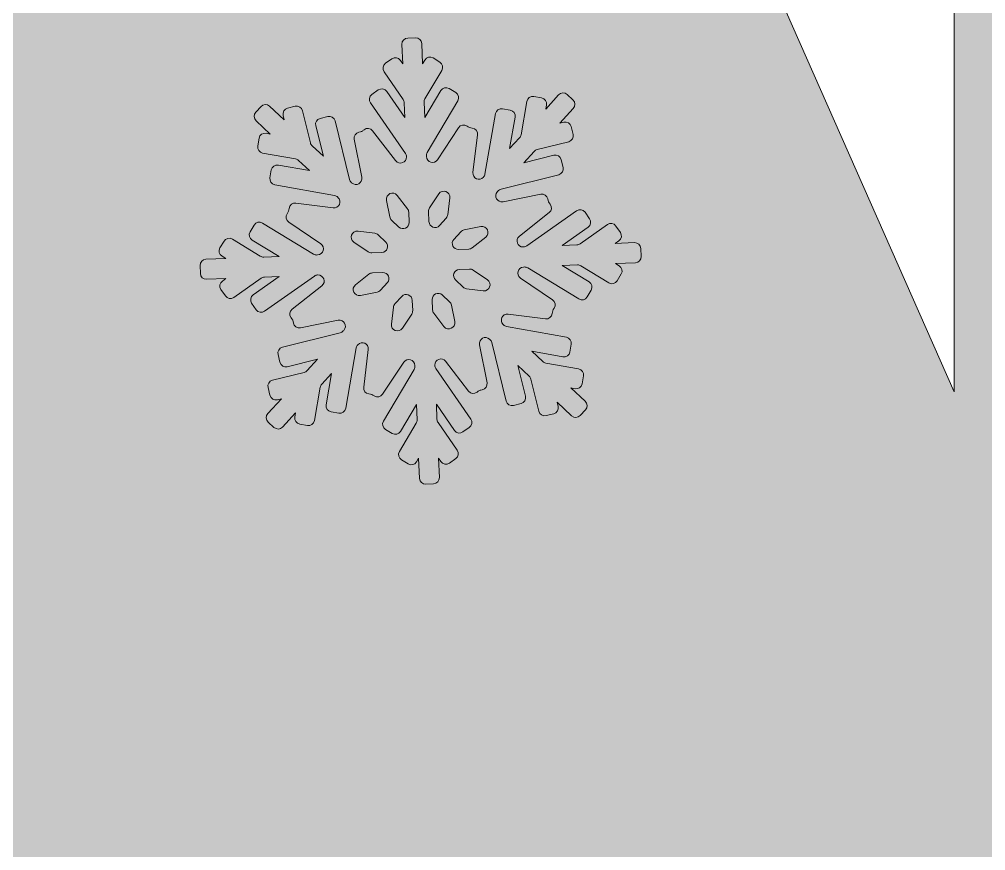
# Model space of a CAD drawing. Header units: millimetres. Extents: x 33 to 181, y -115 to -16.
# Drawn here: x 136.98 to 156.38, y -72.15 to -55.46 of the extents above; entities that cross this region are included whole.
import ezdxf

# ---------------------------------------------------------------- set-up
doc = ezdxf.new("R2010")
doc.units = ezdxf.units.MM
doc.header["$MEASUREMENT"] = 0
doc.layers.add('engraving', color=7, linetype='Continuous')
doc.layers.add('Layer 1', color=7, linetype='Continuous')

msp = doc.modelspace()

# ---------------------------------------------------------------- hatches: boundary and pattern name
at = {"layer": 'Layer 1'}
h = msp.add_hatch(color=2, dxfattribs=at)
h.dxf.hatch_style = 2
edge = h.paths.add_edge_path()
edge.add_spline(control_points=[(156.236, -29.463), (155.428, -28.206), (154.068, -27.335), (152.5, -27.216), (154.005, -26.101), (154.984, -24.317), (154.984, -22.3), (154.984, -18.92), (152.244, -16.179), (148.864, -16.179), (145.483, -16.179), (142.743, -18.92), (142.743, -22.3), (142.743, -24.317), (143.723, -26.101), (145.228, -27.216), (143.62, -27.338), (142.229, -28.246), (141.428, -29.553), (141.428, -29.553), (140.987, -29.553), (140.987, -29.553), (140.987, -29.553), (140.948, -29.463), (140.948, -29.463), (140.948, -29.463), (117.575, -29.463), (117.575, -29.463), (117.575, -29.463), (117.575, -114.611), (117.575, -114.611), (117.575, -114.611), (140.477, -114.611), (140.477, -114.611), (140.477, -114.611), (140.477, -83.841), (140.477, -83.841), (140.477, -83.841), (157.272, -114.611), (157.272, -114.611), (157.272, -114.611), (180.761, -114.611), (180.761, -114.611), (180.761, -114.611), (180.761, -29.463), (180.761, -29.463), (180.761, -29.463), (156.236, -29.463), (156.236, -29.463)], knot_values=[0, 0, 0, 0, 1, 1, 1, 2, 2, 2, 3, 3, 3, 4, 4, 4, 5, 5, 5, 6, 6, 6, 7, 7, 7, 8, 8, 8, 9, 9, 9, 10, 10, 10, 11, 11, 11, 12, 12, 12, 13, 13, 13, 14, 14, 14, 15, 15, 15, 16, 16, 16, 16], degree=3, periodic=1)
edge = h.paths.add_edge_path()
edge.add_spline(control_points=[(145.056, -22.3), (145.056, -20.201), (146.764, -18.493), (148.864, -18.493), (150.963, -18.493), (152.671, -20.201), (152.671, -22.3), (152.671, -24.4), (150.963, -26.108), (148.864, -26.108), (146.764, -26.108), (145.056, -24.4), (145.056, -22.3)], knot_values=[0, 0, 0, 0, 1, 1, 1, 2, 2, 2, 3, 3, 3, 4, 4, 4, 4], degree=3, periodic=1)
h.paths.add_polyline_path([(142.919, -33.921), (155.746, -33.921), (155.746, -62.935)])

# ---------------------------------------------------------------- linework, layer by layer
at = {"layer": 'engraving', "lineweight": 0}
for points, knots in [([(149.454, -60.059), (149.452, -59.992), (149.395, -59.94), (149.328, -59.942), (149.328, -59.942), (148.941, -59.957), (148.941, -59.957), (148.941, -59.957), (149.013, -59.907), (149.013, -59.907), (149.068, -59.868), (149.081, -59.793), (149.043, -59.738), (149.043, -59.738), (148.953, -59.608), (148.953, -59.608), (148.915, -59.552), (148.838, -59.539), (148.783, -59.578), (148.783, -59.578), (148.235, -59.965), (148.235, -59.965), (148.215, -59.979), (148.193, -59.986), (148.169, -59.987), (148.169, -59.987), (147.873, -59.999), (147.873, -59.999), (147.873, -59.999), (148.395, -59.63), (148.395, -59.63), (148.449, -59.592), (148.463, -59.517), (148.425, -59.462), (148.425, -59.462), (148.335, -59.332), (148.335, -59.332), (148.296, -59.276), (148.22, -59.263), (148.165, -59.302), (148.165, -59.302), (147.167, -60.007), (147.167, -60.007), (147.147, -60.02), (147.125, -60.028), (147.101, -60.029), (147.101, -60.029), (147.095, -60.029), (147.095, -60.029), (146.978, -60.033), (146.923, -59.885), (147.015, -59.812), (147.015, -59.812), (147.614, -59.34), (147.614, -59.34), (147.666, -59.299), (147.676, -59.224), (147.635, -59.171), (147.635, -59.171), (147.616, -59.146), (147.616, -59.146), (147.604, -59.131), (147.597, -59.114), (147.593, -59.095), (147.593, -59.095), (147.587, -59.065), (147.587, -59.065), (147.574, -58.999), (147.51, -58.956), (147.444, -58.969), (147.444, -58.969), (146.688, -59.12), (146.688, -59.12), (146.573, -59.143), (146.495, -59.005), (146.575, -58.918), (146.575, -58.918), (146.587, -58.905), (146.587, -58.905), (146.603, -58.887), (146.624, -58.875), (146.647, -58.869), (146.647, -58.869), (147.807, -58.578), (147.807, -58.578), (147.871, -58.562), (147.911, -58.496), (147.895, -58.431), (147.895, -58.431), (147.857, -58.277), (147.857, -58.277), (147.841, -58.211), (147.774, -58.172), (147.709, -58.188), (147.709, -58.188), (147.102, -58.34), (147.102, -58.34), (147.102, -58.34), (147.311, -58.111), (147.311, -58.111), (147.327, -58.093), (147.348, -58.081), (147.372, -58.075), (147.372, -58.075), (148.007, -57.916), (148.007, -57.916), (148.072, -57.899), (148.111, -57.834), (148.095, -57.769), (148.095, -57.769), (148.057, -57.614), (148.057, -57.614), (148.041, -57.549), (147.975, -57.509), (147.909, -57.526), (147.909, -57.526), (147.827, -57.547), (147.827, -57.547), (147.827, -57.547), (148.099, -57.248), (148.099, -57.248), (148.144, -57.199), (148.141, -57.123), (148.092, -57.078), (148.092, -57.078), (147.977, -56.97), (147.977, -56.97), (147.927, -56.924), (147.85, -56.927), (147.804, -56.977), (147.804, -56.977), (147.544, -57.262), (147.544, -57.262), (147.544, -57.262), (147.559, -57.176), (147.559, -57.176), (147.57, -57.111), (147.526, -57.048), (147.461, -57.036), (147.461, -57.036), (147.307, -57.008), (147.307, -57.008), (147.24, -56.996), (147.177, -57.04), (147.165, -57.107), (147.165, -57.107), (147.049, -57.776), (147.049, -57.776), (147.045, -57.798), (147.035, -57.82), (147.019, -57.837), (147.019, -57.837), (146.82, -58.055), (146.82, -58.055), (146.82, -58.055), (146.93, -57.423), (146.93, -57.423), (146.941, -57.357), (146.897, -57.294), (146.831, -57.282), (146.831, -57.282), (146.678, -57.255), (146.678, -57.255), (146.611, -57.243), (146.548, -57.287), (146.536, -57.353), (146.536, -57.353), (146.325, -58.569), (146.325, -58.569), (146.321, -58.592), (146.31, -58.613), (146.295, -58.63), (146.295, -58.63), (146.295, -58.63), (146.295, -58.63), (146.215, -58.718), (146.07, -58.651), (146.084, -58.534), (146.084, -58.534), (146.176, -57.776), (146.176, -57.776), (146.184, -57.71), (146.137, -57.649), (146.071, -57.641), (146.071, -57.641), (146.042, -57.637), (146.042, -57.637), (146.023, -57.635), (146.005, -57.628), (145.989, -57.617), (145.989, -57.617), (145.965, -57.601), (145.965, -57.601), (145.909, -57.563), (145.833, -57.578), (145.795, -57.635), (145.795, -57.635), (145.371, -58.277), (145.371, -58.277), (145.306, -58.375), (145.153, -58.333), (145.148, -58.215), (145.148, -58.215), (145.148, -58.201), (145.148, -58.201), (145.147, -58.178), (145.152, -58.155), (145.164, -58.134), (145.164, -58.134), (145.78, -57.097), (145.78, -57.097), (145.814, -57.04), (145.795, -56.966), (145.739, -56.931), (145.739, -56.931), (145.604, -56.849), (145.604, -56.849), (145.547, -56.814), (145.471, -56.833), (145.437, -56.891), (145.437, -56.891), (145.116, -57.431), (145.116, -57.431), (145.116, -57.431), (145.104, -57.12), (145.104, -57.12), (145.103, -57.097), (145.109, -57.074), (145.121, -57.053), (145.121, -57.053), (145.458, -56.484), (145.458, -56.484), (145.492, -56.427), (145.474, -56.353), (145.417, -56.318), (145.417, -56.318), (145.283, -56.236), (145.283, -56.236), (145.225, -56.201), (145.15, -56.22), (145.115, -56.278), (145.115, -56.278), (145.073, -56.35), (145.073, -56.35), (145.073, -56.35), (145.056, -55.947), (145.056, -55.947), (145.054, -55.88), (144.997, -55.828), (144.93, -55.83), (144.93, -55.83), (144.774, -55.836), (144.774, -55.836), (144.707, -55.839), (144.655, -55.895), (144.657, -55.963), (144.657, -55.963), (144.673, -56.352), (144.673, -56.352), (144.673, -56.352), (144.626, -56.283), (144.626, -56.283), (144.587, -56.227), (144.511, -56.214), (144.456, -56.253), (144.456, -56.253), (144.328, -56.343), (144.328, -56.343), (144.273, -56.382), (144.26, -56.457), (144.298, -56.512), (144.298, -56.512), (144.683, -57.07), (144.683, -57.07), (144.696, -57.089), (144.704, -57.111), (144.705, -57.134), (144.705, -57.134), (144.717, -57.433), (144.717, -57.433), (144.717, -57.433), (144.354, -56.908), (144.354, -56.908), (144.316, -56.852), (144.24, -56.839), (144.184, -56.878), (144.184, -56.878), (144.056, -56.968), (144.056, -56.968), (144.002, -57.007), (143.988, -57.082), (144.026, -57.137), (144.026, -57.137), (144.727, -58.151), (144.727, -58.151), (144.74, -58.17), (144.748, -58.192), (144.749, -58.215), (144.749, -58.215), (144.749, -58.217), (144.749, -58.217), (144.753, -58.335), (144.603, -58.39), (144.531, -58.296), (144.531, -58.296), (144.07, -57.697), (144.07, -57.697), (144.029, -57.644), (143.952, -57.634), (143.898, -57.676), (143.898, -57.676), (143.876, -57.694), (143.876, -57.694), (143.861, -57.706), (143.843, -57.714), (143.824, -57.718), (143.824, -57.718), (143.796, -57.723), (143.796, -57.723), (143.73, -57.737), (143.687, -57.8), (143.7, -57.866), (143.7, -57.866), (143.851, -58.629), (143.851, -58.629), (143.873, -58.745), (143.735, -58.822), (143.648, -58.741), (143.648, -58.741), (143.641, -58.734), (143.641, -58.734), (143.624, -58.718), (143.612, -58.698), (143.606, -58.675), (143.606, -58.675), (143.315, -57.499), (143.315, -57.499), (143.299, -57.434), (143.233, -57.394), (143.168, -57.41), (143.168, -57.41), (143.016, -57.448), (143.016, -57.448), (142.951, -57.465), (142.912, -57.53), (142.928, -57.595), (142.928, -57.595), (143.08, -58.209), (143.08, -58.209), (143.08, -58.209), (142.855, -57.999), (142.855, -57.999), (142.838, -57.983), (142.825, -57.963), (142.82, -57.94), (142.82, -57.94), (142.66, -57.295), (142.66, -57.295), (142.644, -57.229), (142.578, -57.19), (142.513, -57.206), (142.513, -57.206), (142.361, -57.244), (142.361, -57.244), (142.296, -57.26), (142.257, -57.326), (142.273, -57.391), (142.273, -57.391), (142.293, -57.475), (142.293, -57.475), (142.293, -57.475), (142.001, -57.202), (142.001, -57.202), (141.952, -57.155), (141.874, -57.158), (141.829, -57.208), (141.829, -57.208), (141.723, -57.325), (141.723, -57.325), (141.678, -57.374), (141.681, -57.45), (141.729, -57.495), (141.729, -57.495), (142.015, -57.762), (142.015, -57.762), (142.015, -57.762), (141.932, -57.747), (141.932, -57.747), (141.865, -57.735), (141.802, -57.78), (141.79, -57.846), (141.79, -57.846), (141.763, -58.002), (141.763, -58.002), (141.751, -58.068), (141.795, -58.131), (141.861, -58.143), (141.861, -58.143), (142.521, -58.262), (142.521, -58.262), (142.544, -58.266), (142.566, -58.277), (142.583, -58.293), (142.583, -58.293), (142.801, -58.497), (142.801, -58.497), (142.801, -58.497), (142.177, -58.384), (142.177, -58.384), (142.11, -58.372), (142.047, -58.417), (142.035, -58.483), (142.035, -58.483), (142.008, -58.64), (142.008, -58.64), (141.997, -58.705), (142.041, -58.768), (142.106, -58.78), (142.106, -58.78), (143.307, -58.997), (143.307, -58.997), (143.33, -59.001), (143.352, -59.012), (143.369, -59.028), (143.369, -59.028), (143.374, -59.033), (143.374, -59.033), (143.461, -59.114), (143.393, -59.258), (143.276, -59.243), (143.276, -59.243), (142.528, -59.148), (142.528, -59.148), (142.461, -59.139), (142.4, -59.187), (142.392, -59.254), (142.392, -59.254), (142.388, -59.284), (142.388, -59.284), (142.386, -59.303), (142.379, -59.321), (142.369, -59.337), (142.369, -59.337), (142.352, -59.362), (142.352, -59.362), (142.315, -59.418), (142.33, -59.493), (142.385, -59.53), (142.385, -59.53), (143.029, -59.967), (143.029, -59.967), (143.127, -60.033), (143.083, -60.184), (142.966, -60.189), (142.966, -60.189), (142.951, -60.19), (142.951, -60.19), (142.927, -60.191), (142.903, -60.184), (142.883, -60.172), (142.883, -60.172), (141.858, -59.548), (141.858, -59.548), (141.8, -59.512), (141.725, -59.531), (141.69, -59.589), (141.69, -59.589), (141.61, -59.725), (141.61, -59.725), (141.576, -59.783), (141.594, -59.856), (141.651, -59.891), (141.651, -59.891), (142.19, -60.219), (142.19, -60.219), (142.19, -60.219), (141.883, -60.231), (141.883, -60.231), (141.859, -60.232), (141.835, -60.226), (141.815, -60.213), (141.815, -60.213), (141.253, -59.871), (141.253, -59.871), (141.196, -59.836), (141.12, -59.855), (141.086, -59.913), (141.086, -59.913), (141.005, -60.049), (141.005, -60.049), (140.971, -60.106), (140.989, -60.18), (141.046, -60.215), (141.046, -60.215), (141.122, -60.261), (141.122, -60.261), (141.122, -60.261), (140.722, -60.276), (140.722, -60.276), (140.655, -60.279), (140.603, -60.335), (140.605, -60.402), (140.605, -60.402), (140.612, -60.561), (140.612, -60.561), (140.614, -60.628), (140.671, -60.68), (140.738, -60.678), (140.738, -60.678), (141.125, -60.663), (141.125, -60.663), (141.125, -60.663), (141.053, -60.713), (141.053, -60.713), (140.999, -60.752), (140.985, -60.827), (141.023, -60.882), (141.023, -60.882), (141.113, -61.012), (141.113, -61.012), (141.152, -61.068), (141.228, -61.081), (141.283, -61.042), (141.283, -61.042), (141.832, -60.655), (141.832, -60.655), (141.851, -60.641), (141.873, -60.634), (141.897, -60.633), (141.897, -60.633), (142.193, -60.621), (142.193, -60.621), (142.193, -60.621), (141.671, -60.99), (141.671, -60.99), (141.617, -61.028), (141.604, -61.103), (141.641, -61.158), (141.641, -61.158), (141.731, -61.288), (141.731, -61.288), (141.77, -61.344), (141.846, -61.358), (141.901, -61.319), (141.901, -61.319), (142.9, -60.614), (142.9, -60.614), (142.919, -60.6), (142.942, -60.592), (142.965, -60.591), (142.965, -60.591), (142.971, -60.591), (142.971, -60.591), (143.088, -60.587), (143.143, -60.735), (143.051, -60.808), (143.051, -60.808), (142.452, -61.28), (142.452, -61.28), (142.4, -61.321), (142.39, -61.396), (142.431, -61.449), (142.431, -61.449), (142.45, -61.474), (142.45, -61.474), (142.462, -61.489), (142.47, -61.506), (142.473, -61.525), (142.473, -61.525), (142.479, -61.555), (142.479, -61.555), (142.492, -61.621), (142.556, -61.664), (142.622, -61.651), (142.622, -61.651), (143.378, -61.5), (143.378, -61.5), (143.493, -61.478), (143.571, -61.615), (143.492, -61.702), (143.492, -61.702), (143.479, -61.715), (143.479, -61.715), (143.463, -61.733), (143.442, -61.746), (143.419, -61.751), (143.419, -61.751), (142.26, -62.042), (142.26, -62.042), (142.195, -62.059), (142.155, -62.124), (142.171, -62.189), (142.171, -62.189), (142.209, -62.343), (142.209, -62.343), (142.226, -62.409), (142.292, -62.449), (142.357, -62.432), (142.357, -62.432), (142.964, -62.28), (142.964, -62.28), (142.964, -62.28), (142.755, -62.509), (142.755, -62.509), (142.739, -62.527), (142.718, -62.539), (142.695, -62.545), (142.695, -62.545), (142.059, -62.704), (142.059, -62.704), (141.994, -62.721), (141.955, -62.786), (141.971, -62.851), (141.971, -62.851), (142.009, -63.006), (142.009, -63.006), (142.025, -63.071), (142.091, -63.111), (142.157, -63.094), (142.157, -63.094), (142.24, -63.074), (142.24, -63.074), (142.24, -63.074), (141.967, -63.372), (141.967, -63.372), (141.922, -63.421), (141.925, -63.497), (141.974, -63.543), (141.974, -63.543), (142.089, -63.65), (142.089, -63.65), (142.139, -63.696), (142.216, -63.693), (142.262, -63.643), (142.262, -63.643), (142.522, -63.358), (142.522, -63.358), (142.522, -63.358), (142.507, -63.444), (142.507, -63.444), (142.496, -63.51), (142.54, -63.572), (142.606, -63.584), (142.606, -63.584), (142.759, -63.612), (142.759, -63.612), (142.826, -63.624), (142.889, -63.58), (142.901, -63.513), (142.901, -63.513), (143.017, -62.844), (143.017, -62.844), (143.021, -62.822), (143.032, -62.8), (143.047, -62.783), (143.047, -62.783), (143.247, -62.565), (143.247, -62.565), (143.247, -62.565), (143.136, -63.197), (143.136, -63.197), (143.125, -63.263), (143.169, -63.326), (143.235, -63.338), (143.235, -63.338), (143.388, -63.365), (143.388, -63.365), (143.455, -63.377), (143.518, -63.333), (143.53, -63.267), (143.53, -63.267), (143.741, -62.051), (143.741, -62.051), (143.745, -62.028), (143.756, -62.007), (143.771, -61.99), (143.771, -61.99), (143.771, -61.99), (143.771, -61.99), (143.851, -61.902), (143.996, -61.969), (143.982, -62.086), (143.982, -62.086), (143.89, -62.844), (143.89, -62.844), (143.882, -62.91), (143.929, -62.971), (143.995, -62.979), (143.995, -62.979), (144.024, -62.983), (144.024, -62.983), (144.043, -62.985), (144.061, -62.992), (144.077, -63.003), (144.077, -63.003), (144.101, -63.019), (144.101, -63.019), (144.157, -63.057), (144.234, -63.042), (144.271, -62.985), (144.271, -62.985), (144.695, -62.343), (144.695, -62.343), (144.76, -62.245), (144.913, -62.287), (144.918, -62.405), (144.918, -62.405), (144.919, -62.419), (144.919, -62.419), (144.92, -62.442), (144.914, -62.466), (144.902, -62.486), (144.902, -62.486), (144.286, -63.523), (144.286, -63.523), (144.252, -63.581), (144.271, -63.655), (144.328, -63.689), (144.328, -63.689), (144.462, -63.771), (144.462, -63.771), (144.52, -63.806), (144.595, -63.787), (144.63, -63.729), (144.63, -63.729), (144.95, -63.189), (144.95, -63.189), (144.95, -63.189), (144.962, -63.5), (144.962, -63.5), (144.963, -63.523), (144.957, -63.546), (144.945, -63.567), (144.945, -63.567), (144.608, -64.136), (144.608, -64.136), (144.574, -64.193), (144.592, -64.267), (144.649, -64.302), (144.649, -64.302), (144.783, -64.384), (144.783, -64.384), (144.841, -64.419), (144.916, -64.4), (144.951, -64.342), (144.951, -64.342), (144.993, -64.27), (144.993, -64.27), (144.993, -64.27), (145.01, -64.673), (145.01, -64.673), (145.013, -64.74), (145.069, -64.793), (145.136, -64.79), (145.136, -64.79), (145.292, -64.784), (145.292, -64.784), (145.359, -64.781), (145.412, -64.725), (145.409, -64.658), (145.409, -64.658), (145.393, -64.268), (145.393, -64.268), (145.393, -64.268), (145.44, -64.337), (145.44, -64.337), (145.479, -64.393), (145.555, -64.406), (145.611, -64.367), (145.611, -64.367), (145.739, -64.277), (145.739, -64.277), (145.793, -64.238), (145.806, -64.163), (145.768, -64.108), (145.768, -64.108), (145.383, -63.55), (145.383, -63.55), (145.37, -63.531), (145.362, -63.509), (145.361, -63.486), (145.361, -63.486), (145.349, -63.187), (145.349, -63.187), (145.349, -63.187), (145.712, -63.712), (145.712, -63.712), (145.75, -63.768), (145.827, -63.781), (145.882, -63.742), (145.882, -63.742), (146.01, -63.652), (146.01, -63.652), (146.064, -63.613), (146.078, -63.538), (146.04, -63.483), (146.04, -63.483), (145.339, -62.469), (145.339, -62.469), (145.326, -62.451), (145.319, -62.428), (145.318, -62.405), (145.318, -62.405), (145.318, -62.403), (145.318, -62.403), (145.313, -62.285), (145.463, -62.23), (145.535, -62.324), (145.535, -62.324), (145.996, -62.923), (145.996, -62.923), (146.037, -62.976), (146.115, -62.986), (146.168, -62.944), (146.168, -62.944), (146.191, -62.926), (146.191, -62.926), (146.206, -62.914), (146.223, -62.906), (146.242, -62.902), (146.242, -62.902), (146.27, -62.897), (146.27, -62.897), (146.336, -62.884), (146.379, -62.82), (146.366, -62.754), (146.366, -62.754), (146.215, -61.991), (146.215, -61.991), (146.193, -61.875), (146.332, -61.798), (146.418, -61.879), (146.418, -61.879), (146.425, -61.886), (146.425, -61.886), (146.442, -61.902), (146.455, -61.922), (146.46, -61.945), (146.46, -61.945), (146.751, -63.121), (146.751, -63.121), (146.767, -63.186), (146.833, -63.226), (146.899, -63.21), (146.899, -63.21), (147.05, -63.172), (147.05, -63.172), (147.115, -63.155), (147.154, -63.09), (147.138, -63.025), (147.138, -63.025), (146.986, -62.411), (146.986, -62.411), (146.986, -62.411), (147.211, -62.621), (147.211, -62.621), (147.229, -62.637), (147.241, -62.658), (147.246, -62.68), (147.246, -62.68), (147.406, -63.326), (147.406, -63.326), (147.422, -63.391), (147.488, -63.431), (147.554, -63.414), (147.554, -63.414), (147.705, -63.376), (147.705, -63.376), (147.77, -63.36), (147.809, -63.294), (147.793, -63.229), (147.793, -63.229), (147.773, -63.146), (147.773, -63.146), (147.773, -63.146), (148.065, -63.419), (148.065, -63.419), (148.114, -63.465), (148.192, -63.462), (148.237, -63.412), (148.237, -63.412), (148.344, -63.296), (148.344, -63.296), (148.388, -63.246), (148.385, -63.17), (148.337, -63.125), (148.337, -63.125), (148.051, -62.858), (148.051, -62.858), (148.051, -62.858), (148.135, -62.873), (148.135, -62.873), (148.201, -62.885), (148.264, -62.841), (148.276, -62.774), (148.276, -62.774), (148.303, -62.618), (148.303, -62.618), (148.315, -62.552), (148.271, -62.489), (148.205, -62.477), (148.205, -62.477), (147.545, -62.358), (147.545, -62.358), (147.522, -62.354), (147.501, -62.343), (147.484, -62.327), (147.484, -62.327), (147.265, -62.123), (147.265, -62.123), (147.265, -62.123), (147.889, -62.236), (147.889, -62.236), (147.956, -62.248), (148.019, -62.203), (148.031, -62.137), (148.031, -62.137), (148.058, -61.981), (148.058, -61.981), (148.069, -61.915), (148.026, -61.852), (147.96, -61.84), (147.96, -61.84), (146.759, -61.623), (146.759, -61.623), (146.736, -61.619), (146.714, -61.608), (146.697, -61.592), (146.697, -61.592), (146.692, -61.587), (146.692, -61.587), (146.605, -61.506), (146.673, -61.362), (146.79, -61.377), (146.79, -61.377), (147.538, -61.472), (147.538, -61.472), (147.605, -61.481), (147.666, -61.433), (147.674, -61.367), (147.674, -61.367), (147.678, -61.336), (147.678, -61.336), (147.68, -61.317), (147.687, -61.299), (147.697, -61.284), (147.697, -61.284), (147.714, -61.258), (147.714, -61.258), (147.751, -61.202), (147.736, -61.127), (147.681, -61.09), (147.681, -61.09), (147.037, -60.653), (147.037, -60.653), (146.94, -60.587), (146.983, -60.436), (147.1, -60.431), (147.1, -60.431), (147.115, -60.43), (147.115, -60.43), (147.139, -60.43), (147.163, -60.436), (147.183, -60.448), (147.183, -60.448), (148.208, -61.072), (148.208, -61.072), (148.266, -61.108), (148.341, -61.089), (148.376, -61.031), (148.376, -61.031), (148.456, -60.895), (148.456, -60.895), (148.49, -60.838), (148.472, -60.764), (148.415, -60.729), (148.415, -60.729), (147.877, -60.401), (147.877, -60.401), (147.877, -60.401), (148.183, -60.389), (148.183, -60.389), (148.207, -60.388), (148.231, -60.394), (148.251, -60.407), (148.251, -60.407), (148.813, -60.749), (148.813, -60.749), (148.871, -60.784), (148.946, -60.765), (148.981, -60.707), (148.981, -60.707), (149.061, -60.571), (149.061, -60.571), (149.095, -60.514), (149.077, -60.44), (149.02, -60.405), (149.02, -60.405), (148.945, -60.36), (148.945, -60.36), (148.945, -60.36), (149.344, -60.344), (149.344, -60.344), (149.411, -60.341), (149.464, -60.285), (149.461, -60.218), (149.461, -60.218), (149.454, -60.059), (149.454, -60.059)], [0, 0, 0, 0, 1, 1, 1, 2, 2, 2, 3, 3, 3, 4, 4, 4, 5, 5, 5, 6, 6, 6, 7, 7, 7, 8, 8, 8, 9, 9, 9, 10, 10, 10, 11, 11, 11, 12, 12, 12, 13, 13, 13, 14, 14, 14, 15, 15, 15, 16, 16, 16, 17, 17, 17, 18, 18, 18, 19, 19, 19, 20, 20, 20, 21, 21, 21, 22, 22, 22, 23, 23, 23, 24, 24, 24, 25, 25, 25, 26, 26, 26, 27, 27, 27, 28, 28, 28, 29, 29, 29, 30, 30, 30, 31, 31, 31, 32, 32, 32, 33, 33, 33, 34, 34, 34, 35, 35, 35, 36, 36, 36, 37, 37, 37, 38, 38, 38, 39, 39, 39, 40, 40, 40, 41, 41, 41, 42, 42, 42, 43, 43, 43, 44, 44, 44, 45, 45, 45, 46, 46, 46, 47, 47, 47, 48, 48, 48, 49, 49, 49, 50, 50, 50, 51, 51, 51, 52, 52, 52, 53, 53, 53, 54, 54, 54, 55, 55, 55, 56, 56, 56, 57, 57, 57, 58, 58, 58, 59, 59, 59, 60, 60, 60, 61, 61, 61, 62, 62, 62, 63, 63, 63, 64, 64, 64, 65, 65, 65, 66, 66, 66, 67, 67, 67, 68, 68, 68, 69, 69, 69, 70, 70, 70, 71, 71, 71, 72, 72, 72, 73, 73, 73, 74, 74, 74, 75, 75, 75, 76, 76, 76, 77, 77, 77, 78, 78, 78, 79, 79, 79, 80, 80, 80, 81, 81, 81, 82, 82, 82, 83, 83, 83, 84, 84, 84, 85, 85, 85, 86, 86, 86, 87, 87, 87, 88, 88, 88, 89, 89, 89, 90, 90, 90, 91, 91, 91, 92, 92, 92, 93, 93, 93, 94, 94, 94, 95, 95, 95, 96, 96, 96, 97, 97, 97, 98, 98, 98, 99, 99, 99, 100, 100, 100, 101, 101, 101, 102, 102, 102, 103, 103, 103, 104, 104, 104, 105, 105, 105, 106, 106, 106, 107, 107, 107, 108, 108, 108, 109, 109, 109, 110, 110, 110, 111, 111, 111, 112, 112, 112, 113, 113, 113, 114, 114, 114, 115, 115, 115, 116, 116, 116, 117, 117, 117, 118, 118, 118, 119, 119, 119, 120, 120, 120, 121, 121, 121, 122, 122, 122, 123, 123, 123, 124, 124, 124, 125, 125, 125, 126, 126, 126, 127, 127, 127, 128, 128, 128, 129, 129, 129, 130, 130, 130, 131, 131, 131, 132, 132, 132, 133, 133, 133, 134, 134, 134, 135, 135, 135, 136, 136, 136, 137, 137, 137, 138, 138, 138, 139, 139, 139, 140, 140, 140, 141, 141, 141, 142, 142, 142, 143, 143, 143, 144, 144, 144, 145, 145, 145, 146, 146, 146, 147, 147, 147, 148, 148, 148, 149, 149, 149, 150, 150, 150, 151, 151, 151, 152, 152, 152, 153, 153, 153, 154, 154, 154, 155, 155, 155, 156, 156, 156, 157, 157, 157, 158, 158, 158, 159, 159, 159, 160, 160, 160, 161, 161, 161, 162, 162, 162, 163, 163, 163, 164, 164, 164, 165, 165, 165, 166, 166, 166, 167, 167, 167, 168, 168, 168, 169, 169, 169, 170, 170, 170, 171, 171, 171, 172, 172, 172, 173, 173, 173, 174, 174, 174, 175, 175, 175, 176, 176, 176, 177, 177, 177, 178, 178, 178, 179, 179, 179, 180, 180, 180, 181, 181, 181, 182, 182, 182, 183, 183, 183, 184, 184, 184, 185, 185, 185, 186, 186, 186, 187, 187, 187, 188, 188, 188, 189, 189, 189, 190, 190, 190, 191, 191, 191, 192, 192, 192, 193, 193, 193, 194, 194, 194, 195, 195, 195, 196, 196, 196, 197, 197, 197, 198, 198, 198, 199, 199, 199, 200, 200, 200, 201, 201, 201, 202, 202, 202, 203, 203, 203, 204, 204, 204, 205, 205, 205, 206, 206, 206, 207, 207, 207, 208, 208, 208, 209, 209, 209, 210, 210, 210, 211, 211, 211, 212, 212, 212, 213, 213, 213, 214, 214, 214, 215, 215, 215, 216, 216, 216, 217, 217, 217, 218, 218, 218, 219, 219, 219, 220, 220, 220, 221, 221, 221, 222, 222, 222, 223, 223, 223, 224, 224, 224, 225, 225, 225, 226, 226, 226, 227, 227, 227, 228, 228, 228, 229, 229, 229, 230, 230, 230, 231, 231, 231, 232, 232, 232, 233, 233, 233, 234, 234, 234, 235, 235, 235, 236, 236, 236, 237, 237, 237, 238, 238, 238, 239, 239, 239, 240, 240, 240, 241, 241, 241, 242, 242, 242, 243, 243, 243, 244, 244, 244, 245, 245, 245, 246, 246, 246, 247, 247, 247, 248, 248, 248, 249, 249, 249, 250, 250, 250, 251, 251, 251, 252, 252, 252, 253, 253, 253, 254, 254, 254, 255, 255, 255, 256, 256, 256, 257, 257, 257, 258, 258, 258, 259, 259, 259, 260, 260, 260, 261, 261, 261, 262, 262, 262, 263, 263, 263, 264, 264, 264, 265, 265, 265, 266, 266, 266, 267, 267, 267, 268, 268, 268, 269, 269, 269, 270, 270, 270, 271, 271, 271, 272, 272, 272, 273, 273, 273, 274, 274, 274, 275, 275, 275, 276, 276, 276, 277, 277, 277, 278, 278, 278, 279, 279, 279, 280, 280, 280, 281, 281, 281, 282, 282, 282, 283, 283, 283, 284, 284, 284, 285, 285, 285, 286, 286, 286, 287, 287, 287, 288, 288, 288, 289, 289, 289, 290, 290, 290, 291, 291, 291, 292, 292, 292, 293, 293, 293, 294, 294, 294, 295, 295, 295, 296, 296, 296, 297, 297, 297, 298, 298, 298, 299, 299, 299, 300, 300, 300, 301, 301, 301, 302, 302, 302, 303, 303, 303, 304, 304, 304, 305, 305, 305, 306, 306, 306, 307, 307, 307, 308, 308, 308, 309, 309, 309, 310, 310, 310, 311, 311, 311, 312, 312, 312, 313, 313, 313, 314, 314, 314, 315, 315, 315, 316, 316, 316, 317, 317, 317, 318, 318, 318, 319, 319, 319, 320, 320, 320, 321, 321, 321, 322, 322, 322, 323, 323, 323, 324, 324, 324, 325, 325, 325, 326, 326, 326, 327, 327, 327, 328, 328, 328, 329, 329, 329, 330, 330, 330, 331, 331, 331, 332, 332, 332, 333, 333, 333, 334, 334, 334, 335, 335, 335, 336, 336, 336, 336]), ([(144.565, -58.995), (144.565, -58.995), (144.768, -59.26), (144.768, -59.26), (144.784, -59.28), (144.793, -59.304), (144.794, -59.329), (144.794, -59.329), (144.802, -59.535), (144.802, -59.535), (144.806, -59.644), (144.677, -59.703), (144.597, -59.629), (144.597, -59.629), (144.451, -59.492), (144.451, -59.492), (144.432, -59.474), (144.42, -59.451), (144.415, -59.426), (144.415, -59.426), (144.349, -59.093), (144.349, -59.093), (144.324, -58.967), (144.486, -58.894), (144.565, -58.995)], [0, 0, 0, 0, 1, 1, 1, 2, 2, 2, 3, 3, 3, 4, 4, 4, 5, 5, 5, 6, 6, 6, 7, 7, 7, 8, 8, 8, 8]), ([(145.201, -59.52), (145.201, -59.52), (145.193, -59.315), (145.193, -59.315), (145.192, -59.289), (145.198, -59.264), (145.213, -59.243), (145.213, -59.243), (145.398, -58.963), (145.398, -58.963), (145.469, -58.856), (145.635, -58.917), (145.62, -59.044), (145.62, -59.044), (145.579, -59.381), (145.579, -59.381), (145.576, -59.406), (145.565, -59.43), (145.548, -59.449), (145.548, -59.449), (145.412, -59.598), (145.412, -59.598), (145.339, -59.678), (145.205, -59.629), (145.201, -59.52)], [0, 0, 0, 0, 1, 1, 1, 2, 2, 2, 3, 3, 3, 4, 4, 4, 5, 5, 5, 6, 6, 6, 7, 7, 7, 8, 8, 8, 8]), ([(143.979, -60.126), (143.979, -60.126), (143.693, -59.933), (143.693, -59.933), (143.587, -59.861), (143.65, -59.695), (143.777, -59.711), (143.777, -59.711), (144.112, -59.754), (144.112, -59.754), (144.137, -59.757), (144.161, -59.768), (144.179, -59.786), (144.179, -59.786), (144.332, -59.929), (144.332, -59.929), (144.411, -60.003), (144.362, -60.135), (144.254, -60.139), (144.254, -60.139), (144.051, -60.147), (144.051, -60.147), (144.026, -60.148), (144, -60.141), (143.979, -60.126)], [0, 0, 0, 0, 1, 1, 1, 2, 2, 2, 3, 3, 3, 4, 4, 4, 5, 5, 5, 6, 6, 6, 7, 7, 7, 8, 8, 8, 8]), ([(145.701, -59.876), (145.701, -59.876), (145.841, -59.722), (145.841, -59.722), (145.858, -59.703), (145.881, -59.69), (145.907, -59.685), (145.907, -59.685), (146.241, -59.619), (146.241, -59.619), (146.366, -59.594), (146.44, -59.754), (146.34, -59.833), (146.34, -59.833), (146.07, -60.045), (146.07, -60.045), (146.05, -60.061), (146.026, -60.07), (146, -60.071), (146, -60.071), (145.795, -60.079), (145.795, -60.079), (145.687, -60.084), (145.628, -59.956), (145.701, -59.876)], [0, 0, 0, 0, 1, 1, 1, 2, 2, 2, 3, 3, 3, 4, 4, 4, 5, 5, 5, 6, 6, 6, 7, 7, 7, 8, 8, 8, 8]), ([(146.087, -60.494), (146.087, -60.494), (146.373, -60.687), (146.373, -60.687), (146.479, -60.759), (146.416, -60.925), (146.289, -60.909), (146.289, -60.909), (145.954, -60.866), (145.954, -60.866), (145.929, -60.863), (145.905, -60.852), (145.887, -60.834), (145.887, -60.834), (145.734, -60.691), (145.734, -60.691), (145.655, -60.617), (145.704, -60.485), (145.812, -60.481), (145.812, -60.481), (146.015, -60.473), (146.015, -60.473), (146.04, -60.472), (146.066, -60.479), (146.087, -60.494)], [0, 0, 0, 0, 1, 1, 1, 2, 2, 2, 3, 3, 3, 4, 4, 4, 5, 5, 5, 6, 6, 6, 7, 7, 7, 8, 8, 8, 8]), ([(144.366, -60.744), (144.366, -60.744), (144.226, -60.898), (144.226, -60.898), (144.208, -60.917), (144.185, -60.93), (144.159, -60.935), (144.159, -60.935), (143.826, -61.001), (143.826, -61.001), (143.7, -61.026), (143.626, -60.866), (143.727, -60.787), (143.727, -60.787), (143.996, -60.575), (143.996, -60.575), (144.016, -60.559), (144.041, -60.55), (144.066, -60.549), (144.066, -60.549), (144.271, -60.541), (144.271, -60.541), (144.379, -60.537), (144.438, -60.665), (144.366, -60.744)], [0, 0, 0, 0, 1, 1, 1, 2, 2, 2, 3, 3, 3, 4, 4, 4, 5, 5, 5, 6, 6, 6, 7, 7, 7, 8, 8, 8, 8]), ([(145.502, -61.625), (145.502, -61.625), (145.298, -61.36), (145.298, -61.36), (145.282, -61.34), (145.274, -61.316), (145.273, -61.291), (145.273, -61.291), (145.264, -61.085), (145.264, -61.085), (145.26, -60.977), (145.389, -60.917), (145.469, -60.991), (145.469, -60.991), (145.615, -61.128), (145.615, -61.128), (145.634, -61.146), (145.646, -61.169), (145.651, -61.194), (145.651, -61.194), (145.717, -61.527), (145.717, -61.527), (145.742, -61.653), (145.58, -61.727), (145.502, -61.625)], [0, 0, 0, 0, 1, 1, 1, 2, 2, 2, 3, 3, 3, 4, 4, 4, 5, 5, 5, 6, 6, 6, 7, 7, 7, 8, 8, 8, 8]), ([(144.865, -61.1), (144.865, -61.1), (144.874, -61.305), (144.874, -61.305), (144.875, -61.331), (144.868, -61.356), (144.854, -61.377), (144.854, -61.377), (144.668, -61.657), (144.668, -61.657), (144.598, -61.765), (144.431, -61.703), (144.446, -61.576), (144.446, -61.576), (144.487, -61.239), (144.487, -61.239), (144.49, -61.214), (144.501, -61.19), (144.518, -61.172), (144.518, -61.172), (144.654, -61.023), (144.654, -61.023), (144.727, -60.942), (144.861, -60.991), (144.865, -61.1)], [0, 0, 0, 0, 1, 1, 1, 2, 2, 2, 3, 3, 3, 4, 4, 4, 5, 5, 5, 6, 6, 6, 7, 7, 7, 8, 8, 8, 8])]:
    msp.add_open_spline(points, degree=3, knots=knots, dxfattribs=at)
at = {"layer": 'Layer 1', "lineweight": 0}
msp.add_lwpolyline([(142.919, -33.921), (155.746, -33.921), (155.746, -62.935), (142.919, -33.921)], dxfattribs=at)
msp.add_open_spline([(156.236, -29.463), (155.428, -28.206), (154.068, -27.335), (152.5, -27.216), (154.005, -26.101), (154.984, -24.317), (154.984, -22.3), (154.984, -18.92), (152.244, -16.179), (148.864, -16.179), (145.483, -16.179), (142.743, -18.92), (142.743, -22.3), (142.743, -24.317), (143.723, -26.101), (145.228, -27.216), (143.62, -27.338), (142.229, -28.246), (141.428, -29.553), (141.428, -29.553), (140.987, -29.553), (140.987, -29.553), (140.987, -29.553), (140.948, -29.463), (140.948, -29.463), (140.948, -29.463), (117.575, -29.463), (117.575, -29.463), (117.575, -29.463), (117.575, -114.611), (117.575, -114.611), (117.575, -114.611), (140.477, -114.611), (140.477, -114.611), (140.477, -114.611), (140.477, -83.841), (140.477, -83.841), (140.477, -83.841), (157.272, -114.611), (157.272, -114.611), (157.272, -114.611), (180.761, -114.611), (180.761, -114.611), (180.761, -114.611), (180.761, -29.463), (180.761, -29.463), (180.761, -29.463), (156.236, -29.463), (156.236, -29.463)], degree=3, knots=[0, 0, 0, 0, 1, 1, 1, 2, 2, 2, 3, 3, 3, 4, 4, 4, 5, 5, 5, 6, 6, 6, 7, 7, 7, 8, 8, 8, 9, 9, 9, 10, 10, 10, 11, 11, 11, 12, 12, 12, 13, 13, 13, 14, 14, 14, 15, 15, 15, 16, 16, 16, 16], dxfattribs=at)

doc.saveas('drawing.dxf')
